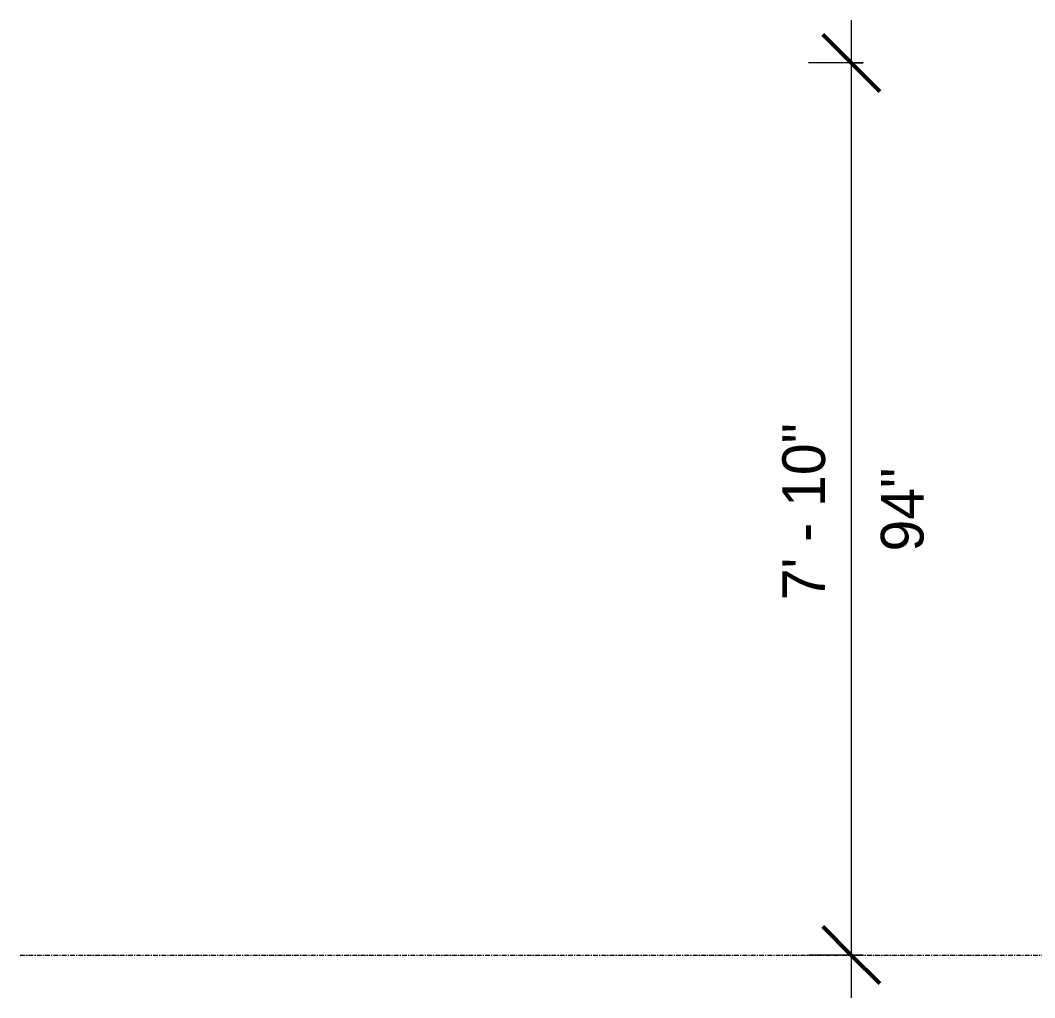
# Model space of a CAD drawing. Header units: inches. Extents: x -13428 to -11666, y -86 to 290.
# Drawn here: x -12377.2 to -12270.3, y -4.5 to 98.5 of the extents above; entities that cross this region are included whole.
import ezdxf

# ---------------------------------------------------------------- set-up
doc = ezdxf.new("R2010")
doc.units = ezdxf.units.IN
doc.header["$MEASUREMENT"] = 0
doc.linetypes.add('Grid Line 1_2_', pattern=[0.875, 0.5, -0.125, 0.125, -0.125])
for name, color, linetype, lineweight in [('A-ANNO-DIMS', 211, 'Continuous', 9), ('A-ANNO-DIMS-48', 211, 'Continuous', 9), ('A-FLOR-LEVL-1', 51, 'Grid Line 1_2_', 9)]:
    doc.layers.add(name, color=color, linetype=linetype, lineweight=lineweight)
doc.styles.add('Century Gothic_1', font='ufonts.com_century-gothic.ttf', dxfattribs={"height": 4.5})
doc.dimstyles.new('OD__1_4__Tol__', dxfattribs={"dimscale": 12, "dimtxt": 4.698757, "dimasz": 0.5, "dimexe": 0.375, "dimexo": 0.25, "dimgap": 0.125, "dimtad": 1, "dimrnd": 0.25, "dimzin": 1, "dimdsep": 46, "dimlunit": 4, "dimtxsty": 'Century Gothic_1', "dimblk1": 'OBLIQUE', "dimblk2": 'OBLIQUE', "dimsah": 1, "dimcen": 0.09, "dimdle": 0.375, "dimazin": 0, "dimtfac": 1, "dimtdec": 4, "dimtix": 1, "dimtmove": 0, "dimatfit": 3, "dimfxl": 1, "dimtvp": 1, "dimtfill": 1, "dimfrac": 2, "dimtolj": 1, "dimtzin": 0, "dimarcsym": 2})

# ---------------------------------------------------------------- blocks, each defined once
blk = doc.blocks.new('DIMBLOCK2-BUILDING SECTION - NORTH_SOUTH')
at = {"layer": 'A-ANNO-DIMS-48'}
for p, q in [((-12289.62, 98.5), (-12289.62, -4.5)), ((-12288.37, 94), (-12294.12, 94)), ((-12289.62, 94), (-12288.37, 94)), ((-12288.37, 0), (-12294.12, 0)), ((-12289.62, 0), (-12288.37, 0))]:
    blk.add_line(p, q, dxfattribs=at)
at = {"layer": 'A-ANNO-DIMS-48', "lineweight": 50}
for p, q in [((-12289.62, 94), (-12292.62, 97)), ((-12289.62, 94), (-12286.62, 91)), ((-12289.62, 0), (-12292.62, 3)), ((-12289.62, 0), (-12286.62, -3))]:
    blk.add_line(p, q, dxfattribs=at)
at = {"layer": 'A-ANNO-DIMS-48', "color": 0, "char_height": 4.5, "attachment_point": 1, "rotation": 90, "line_spacing_factor": 0.984502, "style": 'Century Gothic_1', "bg_fill": 3, "box_fill_scale": 1.25, "bg_fill_color": 256, "bg_fill_true_color": 13158600, "bg_fill_transparency": 0}
for s, insert, width in [('7\' - 10"', (-12296.88, 37.38), 23.091), ('94"', (-12286.5, 42.52), 10.74)]:
    blk.add_mtext(s, dxfattribs=dict(at, insert=insert, width=width))
blk = doc.blocks.new('_Oblique')
at = {"color": 0, "linetype": 'ByBlock', "lineweight": -2}
blk.add_line((-0.5, -0.5), (0.5, 0.5), dxfattribs=at)

msp = doc.modelspace()

# ---------------------------------------------------------------- linework, layer by layer
at = {"layer": 'A-FLOR-LEVL-1'}
msp.add_line((-12377.207, 0), (-11677.93, 0), dxfattribs=at)

# ---------------------------------------------------------------- next in the draw order: dimensions: what is measured, and where the dimension line sits
at = {"layer": 'A-ANNO-DIMS'}
dim = msp.add_linear_dim(base=(-12289.616, 0), p1=(-12285.373, 94), p2=(-12285.373, 0), angle=90, dimstyle='OD__1_4__Tol__', override={"dimpost": '<>\\X', "dimfxl": 94}, dxfattribs=at)
dim.commit()
dim.dimension.update_dxf_attribs({"geometry": 'DIMBLOCK2-BUILDING SECTION - NORTH_SOUTH', "text_midpoint": (-12289.616, 47)})

doc.saveas('drawing.dxf')
